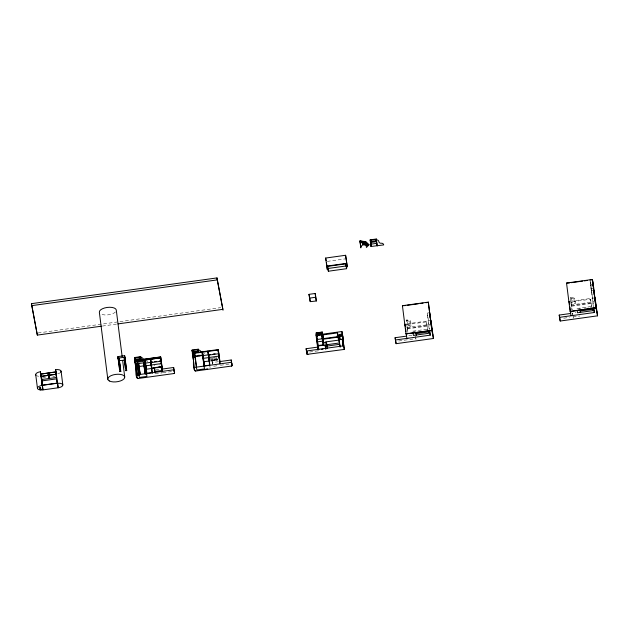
<?xml version="1.0" encoding="UTF-8"?>
<svg xmlns="http://www.w3.org/2000/svg" width="629" height="629" viewBox="0 0 629 629"><rect width="100%" height="100%" fill="white"/><g stroke="black" fill="none" stroke-linecap="round" stroke-linejoin="round"><path stroke-width="0.47" stroke-dasharray="3.15 2.36" d="M211.202 358.098L211.509 360.535L210.786 360.834M211.887 360.48C214.843 359.56 209.897 362.54 211.58 358.05M213.278 360.291C216.234 359.363 211.289 362.343 212.964 357.854M214.45 360.126C217.414 359.206 212.46 362.178 214.143 357.689M215.928 359.922C218.884 359.002 213.931 361.974 215.613 357.484M217.697 359.906L217.147 359.749L217.87 359.458M160.246 364.781L159.562 364.962M426.486 321.875L427.736 329.816L426.486 321.875L406.719 324.619L407.962 332.56L406.153 320.35L406.932 319.878L410.627 320.947L411.248 325.838L410.462 326.309L406.766 325.24L407.553 324.768L411.248 325.838M406.153 320.35L409.841 321.419L410.627 320.947M591.732 306.315L590.592 299.223L570.825 301.967L572.068 309.908L570.259 297.706L571.038 297.226L574.733 298.295L575.354 303.186L574.568 303.658L570.873 302.588L571.659 302.117L575.354 303.186M570.259 297.706L573.947 298.767L574.733 298.295M154.813 365.622L154.105 365.638M214.937 357.775L214.23 357.791M210.707 360.448L211.509 360.535M327.253 261.389L345.305 258.881M38.062 332.977L220.708 307.628M102.433 326.058L117.002 324.029M590.301 281.792L590.788 284.347L592.455 284.119M594.507 293.885L592.007 294.23L591.378 290.92L590.647 285.134L593.139 284.788M593.776 288.098L591.276 288.444L590.647 285.134M429.182 329.014L427.17 313.061L428.836 312.825M591.378 290.92L593.037 290.684M427.17 313.061L427.987 317.331L430.488 316.985M406.916 323.841L430.928 320.507M570.086 301.315L595.034 297.855M42.395 377.974L47.144 377.314M52.852 376.519L54.747 376.26M406.711 327.646L429.717 324.454M570.817 304.994L593.823 301.802M407.419 328.299L427.193 325.555M571.525 305.647L591.299 302.903M407.254 328.881L427.028 326.137M571.36 306.229L591.134 303.485L591.842 307.164L589.955 307.424M412.852 331.168L428.058 329.061M576.958 308.517L592.164 306.409M413.607 331.774L415.494 331.514M578.656 308.996L580.543 308.737M584.31 308.21L586.189 307.951M212.405 363.994L211.918 360.189L217.901 359.363M210.463 361.054L217.673 360.055M155.662 369.915L160.788 369.207M211.918 360.189L212.374 362.548L218.357 361.714M411.916 335.351L408.496 335.823L408.858 338.677M572.964 316.025L572.602 313.171L576.022 312.699M309.594 352.02L318.282 350.817M162.887 372.753L172.543 371.417M155.292 373.838L162.125 372.887M213.711 366.235L217.98 365.638M220.457 365.268L229.145 364.057M398.676 340.997L407.27 339.802M409.833 339.511L415.816 338.677M563.733 318.211L569.465 317.417M573.082 316.977L579.922 316.025M213.058 357.956L213.978 357.712L214.292 360.15M572.602 313.171L572.854 314.5M209.803 365.984L210.125 367.674M590.788 284.347L593.627 306.787M590.096 281.053L593.281 306.299M590.592 299.223L591.134 303.485M573.947 298.767L574.568 303.658M571.038 297.226L571.659 302.117M573.098 316.403L573.341 318.298M427.987 317.331L429.521 329.439M415.588 336.201L416.068 340.006M409.841 321.419L410.462 326.309M406.932 319.878L407.553 324.768M216.942 358.129L217.147 359.749M216.628 357.343L216.942 359.78M215.157 357.547L215.464 359.985M212.594 357.909L212.901 360.338M212.374 362.548L212.61 364.45M210.188 358.239L210.393 359.867M38.628 376.244A5.118 2.241 -7.2 0 1 36.624 375.694M59.897 372.934A5.118 2.241 -7.2 0 1 57.734 373.823M115.484 311.953A8.531 3.743 -7.2 0 1 100.844 313.981M204.339 353.537A2.201 1.981 -10.8 0 1 204.826 353.789M146.219 360.904A2.201 1.981 -10.8 0 1 147.658 361.636"/><path stroke-width="0.94" d="M162.534 370.913L162.188 369.074L173.651 367.485L173.926 371.173M219.749 361.589L231.213 359.992L231.771 363.507M360.582 241.206L365.418 242.047L366.998 243.541L365.496 241.733L360.582 241.206L362.17 242.7L367.077 243.226M156.888 367.611L157.682 367.698M342.498 335.029L341.94 331.514L316.057 335.108L317.865 349.417M360.134 242.016L360.873 247.889L360.676 246.867L363.318 244.154L369.034 244.767L366.424 247.488L366.102 244.964M363.782 244.083L363.043 244.854L367.643 245.349L368.39 244.579L367.438 243.682L362.831 243.187L363.782 244.083L368.39 244.579M155.756 367.658L156.723 367.635M160.733 366.982L161.7 366.959L160.686 367.1M155.119 368.051L154.325 367.973L155.048 367.674M159.797 367.014L160.505 366.998M162.541 369.978L160.639 356.902L134.755 360.496C137.523 362.776 133.78 377.628 138.136 378.509L173.911 373.547L174.579 373.123L174.288 370.843M219.985 361.565L218.232 349.567L192.348 353.152C195.116 355.401 191.342 370.166 195.705 371.024L231.472 366.054L232.14 365.638L231.849 363.358M317.928 348.969L317.574 347.129L306.111 348.725L307.054 354.363L344.189 349.433L342.577 334.832L341.728 334.95M370.733 240.176L375.67 239.492L375.883 240.868L370.945 241.552L370.733 240.176L370.961 242.424L375.898 241.74L375.67 239.492M363.877 241.858L365.677 241.607L369.034 244.767M376.472 239.908L376.299 239.004L370.182 239.853L370.63 244.194L376.747 243.337L377.219 245.79M326.412 262.411L327.316 269.582L325.633 258.055L345.596 255.28L347.279 266.814L345.596 255.28M101.458 326.192L37.339 335.092L31.45 303.665L217.013 277.916L223.02 310.246M31.702 305.647L217.257 279.897L222.902 309.334L117.977 323.896M326.655 266.122L346.61 263.347M327.575 266.374L345.832 263.842L346.351 266.562L346.618 268.693L328.369 271.225L327.575 266.374L328.369 271.225M327.851 268.504L346.099 265.973L346.618 268.693M309.02 294.341L315.176 293.484L315.766 296.566L316.324 300.984L310.325 301.661L309.02 294.341L310.097 301.448M309.452 298.122L315.616 297.265L316.324 300.984M406.035 334.133L402.426 305.702L428.31 302.117L431.919 330.547L405.988 333.857L431.871 330.272L433.444 338.488L396.097 343.678L395.098 337.71L406.57 336.122M592.471 279.74L596.025 307.896L570.141 311.481L566.532 283.058L592.416 279.465L596.842 312.157M405.288 305.592L402.426 305.702M407.16 305.332L418.379 303.776M420.251 303.516L423.058 303.123M425.864 302.738L428.365 302.392M569.394 282.94L566.532 283.058M571.266 282.68L582.485 281.124M584.357 280.864L587.164 280.471M589.971 280.086L591.637 279.85M120.312 368.885L118.912 358.019L120.312 368.885L119.463 369.003L117.875 356.612L124.636 355.676L126.72 370.638L125.8 370.387L126.72 370.638M118.142 358.499L118.983 358.381M135.117 357.854L140.055 357.162L140.267 358.538L135.329 359.222L135.117 357.854L135.345 360.095L140.283 359.411L140.055 357.162M322.307 332.033L323.054 337.915L322.307 332.033L316.017 332.914L316.057 335.108M321.639 333.15L316.733 333.826L316.725 332.993L321.623 332.309L321.781 334.141L321.623 332.309M197.616 349.677L197.852 351.925L192.914 352.61L192.678 350.361L197.616 349.677L197.986 352.547M125.871 370.756L124.479 359.89L125.32 359.772M319.312 333.645L321.765 333.307M316.93 334.101L317.26 336.153L316.93 334.101L321.498 333.472L321.828 335.524M197.836 351.053L192.899 351.737L192.678 350.361M317.016 334.864L321.576 334.227L323.267 344.834L318.007 345.565L316.536 335.8L321.796 335.068L323.267 344.834M134.779 360.645L160.662 357.052M40.665 374.058L55.879 371.943M326.569 342.522L323.762 342.907L322.52 334.966L337.498 332.89L338.74 340.832L337.498 332.89M144.466 359.709L146.934 376.409L139.323 377.463L137.028 360.747L144.466 359.709L146.581 373.642M144.937 359.678L150.347 358.931L150.991 362.312L145.59 363.067L144.937 359.678L146.667 373.374L152.076 372.627L150.347 358.931M150.528 358.9L160.442 357.524L161.142 361.203L151.235 362.579L150.528 358.9L152.367 373.186M137.075 361.101L160.765 357.815L134.881 361.408M202.499 352.193L207.908 351.438L208.561 354.827L203.151 355.574L202.499 352.193L204.228 365.889L209.638 365.135M208.089 351.414L218.004 350.038L218.232 349.567L220.04 363.869L218.004 350.038L218.711 353.718L208.797 355.094L208.089 351.414L209.001 358.341M137.641 361.494L135.015 361.864L134.567 357.524L140.692 356.674L140.865 357.579A2.201 1.981 -10.8 0 1 143.223 359.253A2.201 1.981 -10.8 0 0 143.27 359.505M139.945 374.043L138.624 363.546L140.015 374.412L139.174 374.53L137.586 362.139L144.34 361.203L145.936 373.595L145.016 373.343L143.687 362.839L145.016 373.343M342.286 334.078L343.119 339.149L340.077 339.574L339.243 334.494L342.286 334.078L342.852 337.018M40.956 376.346L56.162 374.231L41.121 376.457M137.232 363.531L135.204 363.814L135.966 368.272L137.995 367.996L137.232 363.531L137.798 366.471L135.77 366.754M137.775 363.656L144.536 362.721L145.102 365.669L138.341 366.605L137.586 362.139M337.113 335.965L339.927 335.572M136.642 364.23L136.705 364.686L135.88 364.804L135.825 364.34L138.695 363.908M143.758 363.208L144.607 363.09M150.779 362.202L152.705 361.934M154.632 361.667L156.558 361.4M159.444 360.999L161.37 360.731M192.82 355.637L192.348 353.152L194.589 353.254L195.139 356.124L202.75 355.071L204.15 366.149M316.536 335.8L317.236 339.479L322.504 338.748M322.52 334.966L323.22 338.646L338.205 336.57M194.77 356.58L202.837 355.479M208.341 354.717L210.267 354.449M213.16 354.048L215.087 353.781M339.518 336.625L342.561 336.208M135.4 365.331L137.429 365.048M323.054 339.228L338.04 337.152M120.241 368.515L119.463 369.003M48.174 374.082L48.897 378.532L41.86 379.507L40.987 374.263M48.748 373.194L49.612 378.43L56.649 377.455L56.044 374.294M139.182 366.487L138.27 366.235L139.355 374.829M145.338 374.373L144.183 365.418L145.032 365.3M126.225 368.059L125.313 367.816L126.225 368.059L124.636 355.676M317.299 341.885L322.567 341.154M161.912 367.297L161.205 363.617L151.298 364.993L151.998 368.673L154.703 368.295M56.744 378.839L41.538 380.946L42.387 385.365M136.446 367.745L137.264 367.627M327.347 348.246L326.427 346.162L325.885 341.901L339.07 340.069L340.053 346.351M120.807 371.464L119.887 371.212L120.807 371.464L119.408 360.59L125.391 360.142L124.825 357.193L118.071 358.129L118.559 360.708M155.135 373.052L154.357 367.682L161.197 366.731L162.007 371.943M209.174 360.142L208.686 357.602L203.277 358.349L203.93 361.738L209.339 360.983L209.811 364.757M325.885 341.901L327.111 344.676L339.621 342.947M318.777 349.748L318.298 345.95L325.13 344.999L325.822 349.252M570.676 313.47L559.205 315.058L560.203 321.026L597.55 315.837L595.977 307.62L570.141 311.481M42.096 385.365L57.302 383.25M326.427 346.162L339.613 344.33L340.155 347.2M414.802 332.67L416.107 333.669L428.608 331.931M578.908 310.018L580.213 311.017L592.715 309.279M154.836 371.487L161.677 370.536L161.975 372.109M39.879 387.708L40.555 387.613L40.657 388.132L39.981 388.227L39.879 387.708L40.17 389.744L40.846 389.658L40.555 387.613M306.402 351.006L343.748 345.824L344.385 349.134L343.607 349.622M136.587 374.947L173.942 369.766L174.571 373.076L173.801 373.563M321.34 349.394L323.047 349.158M194.157 367.462L231.503 362.28L232.14 365.638L231.362 366.078M307.951 354.567L307.038 354.316L306.748 352.036L307.589 351.918M395.389 339.998L430.244 335.155L429.638 330.39M559.495 317.346L594.35 312.503L593.745 307.738M205.785 369.144L207.586 368.901M193.15 350.825L192.325 350.707L192.136 350.038L198.253 349.189L198.426 350.086M360.275 242.362L359.969 240.993L365.677 241.607M365.363 243.368L366.998 243.541M370.764 240.648L370.182 239.853L371.244 246.466L383.69 244.909A2.201 1.981 -10.8 0 0 381.26 243.242A2.201 1.981 -10.8 0 1 378.831 241.583A2.201 1.981 -10.8 0 0 376.409 239.924M307.227 352.295L306.763 352.083M193.465 356.729L192.993 356.501L193.331 359.261M134.818 358.223L134.567 357.524L134.889 360.047M135.502 364.073L135.243 361.589M135.51 364.089L134.755 360.496M359.969 240.993L363.318 244.154M371.071 246.356L370.63 244.194M192.238 350.573L192.812 354.858M202.75 355.071L202.027 352.224L194.589 353.254L196.35 367.155M593.139 284.788L593.776 288.098M593.87 290.567L594.507 293.885M595.034 297.855L597.55 315.837M593.532 308.241L594.35 312.503M569.504 303.288L569.151 301.448L569.504 304.224M559.205 315.058L560.203 321.026M429.67 312.715L432.736 334.809M430.928 320.507L433.444 338.488M429.426 330.893L430.244 335.155M405.398 325.94L405.045 324.1L405.398 326.876M395.098 337.71L396.097 343.678M325.633 258.055L326.137 260.65M339.243 334.494L340.077 339.574M318.298 345.95L318.596 347.515M306.111 348.725L306.59 351.21M219.474 359.804L218.774 356.124L208.859 357.5L209.213 359.34M199 355.071L199.173 355.967M195.084 357.516L194.801 356.038L194.99 357.563M195.273 359.033L195.556 360.503M196.342 367.108L196.893 369.978L204.496 368.924L201.98 351.815M195.705 371.024L194.786 370.772L193.638 361.691M192.773 356.321L193.386 360.047M154.357 367.682L155.048 371.936M137.028 360.747L139.095 375.615M135.825 364.34L136.249 366.55M138.136 378.509L137.224 378.265L135.093 361.416M124.055 357.681L125.383 368.177M117.875 356.612L118.441 359.552M60.612 372.368A5.118 2.241 -7.2 0 0 55.588 369.663L56.052 372.093M55.855 371.943L48.582 372.95L48.873 375.246M57.255 381.488L57.593 383.258L57.365 381.418M55.588 369.663L58.167 387.779L42.953 389.886A5.118 2.241 -7.2 0 1 37.465 388.384L35.727 374.687M48.897 373.98L49.353 376.354M48.897 378.532L48.024 373.288M31.45 303.665L37.339 335.092M36.01 375.23A5.118 2.241 -7.2 0 1 40.374 371.77L40.846 374.2L48.103 373.021L48.417 375.458M40.374 371.77L42.953 389.886L41.569 378.941M40.846 389.658L40.751 389.139L40.075 389.233L40.17 389.744M316.725 332.993L316.867 333.983M592.416 279.465L595.977 307.62M592.384 308.116L592.707 310.671L577.493 312.778L577.17 310.223M580.213 311.017L580.425 312.715M570.558 310.679L570.794 312.527M569.858 306.991L570.959 315.75M428.31 302.117L431.871 330.272M428.278 330.768L428.601 333.323L413.387 335.43L413.064 332.875M416.107 333.669L416.319 335.367M406.452 333.323L406.688 335.178M405.634 328.723L405.98 331.499M406.216 333.346L406.853 338.402M377.148 245.813L376.299 239.004L376.747 243.337M371.204 244.83L371.417 246.513M370.505 240.585L370.819 243.108M371.031 244.791L371.322 246.497M370.379 240.522L371.173 246.434M367.438 243.682L367.643 245.349M359.937 240.993L360.716 246.875M345.832 263.842L346.099 265.973M341.94 331.514L343.748 345.824M342.286 339.133L343.127 345.808M342.215 338.764L343.175 346.39M339.07 340.069L339.613 344.33M327.111 344.676L327.332 346.382M325.13 344.999L325.61 348.804M323.22 338.646L323.762 342.907M317.236 339.479L318.007 345.565M316.261 334.793L318.164 349.873M231.213 359.992L231.503 362.28M217.013 277.916L217.257 279.897M208.797 355.094L209.127 357.704M207.853 351.006L209.661 365.307M203.151 355.574L203.71 359.977M203.93 361.738L204.527 366.448M195.139 356.124L196.539 367.21M192.529 350.793L192.836 352.499M192.388 350.738L192.812 354.096M192.773 355.078L192.136 350.038L192.584 354.371M173.651 367.485L173.942 369.766M160.639 356.902L162.471 371.354M160.442 357.524L161.205 363.617M161.197 366.731L161.677 370.536M151.235 362.579L151.675 366.062M145.59 363.067L146.958 373.933M144.906 364.144L145.102 365.669M145.393 368.162L145.826 371.393M141.108 360.118L140.692 356.674L141.045 360.142M139.111 366.117L140.196 374.711M136.815 368.02L137.775 375.655M134.669 358.058L134.976 359.867M135.101 361.73L135.314 363.405M122.144 356.533L116.263 309.955A8.531 3.743 -7.2 0 0 107.111 307.447A8.531 3.743 -7.2 0 0 99.358 312.298L107.818 379.263M122.639 360.417L124.723 376.913M118.684 361.659L119.958 371.574M61.084 371.165L62.814 384.862A5.118 2.241 -7.2 0 1 58.167 387.779L57.711 384.162M55.777 372.211L57.113 383.124L42.222 385.184L40.83 374.027M49.439 377.046L49.612 378.43M315.176 293.484L315.616 297.265M321.498 333.472L321.576 334.227M198.615 352.657L198.253 349.189L198.748 352.61L198.355 350.109A2.201 1.981 -10.8 0 1 200.785 351.768A2.201 1.981 -10.8 0 0 201.044 352.492M37.465 388.384A5.118 2.241 -7.2 0 1 42.112 385.467M57.318 383.36A5.118 2.241 -7.2 0 1 62.814 384.862M152.973 368.044L153.94 368.02L152.973 368.044M158.406 367.289L159.373 367.265L158.406 367.289M341.523 335.108L340.706 335.226L340.761 335.682L341.586 335.572L341.523 335.108M151.125 365.087L145.716 365.834L146.36 369.223L151.77 368.468L151.125 365.087M109.304 380.946A8.531 3.743 -7.2 0 0 123.944 378.91A8.531 3.743 -7.2 0 0 115.563 374.412A8.531 3.743 -7.2 0 0 109.304 380.946"/></g></svg>
